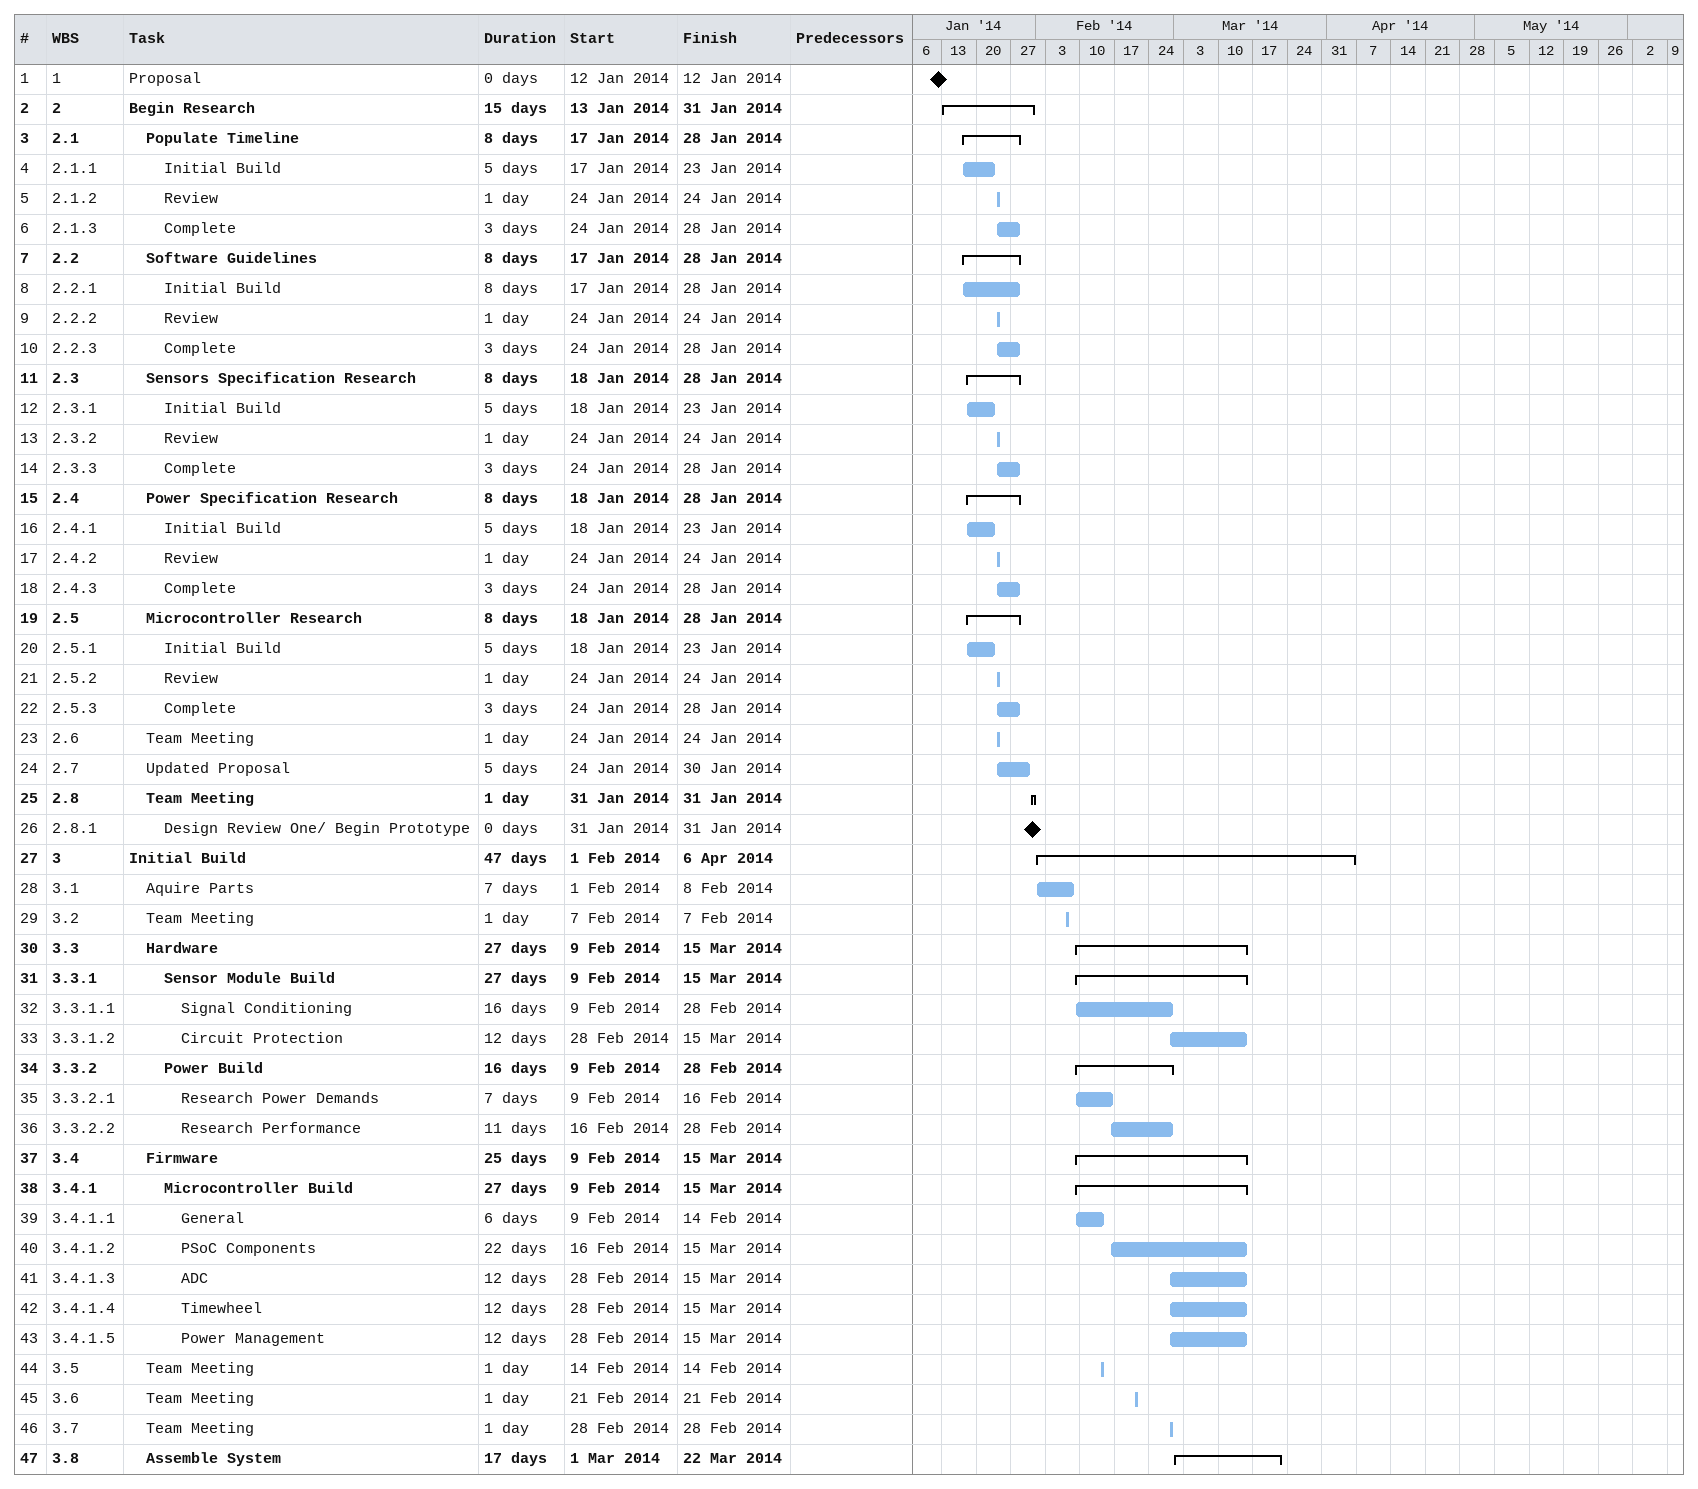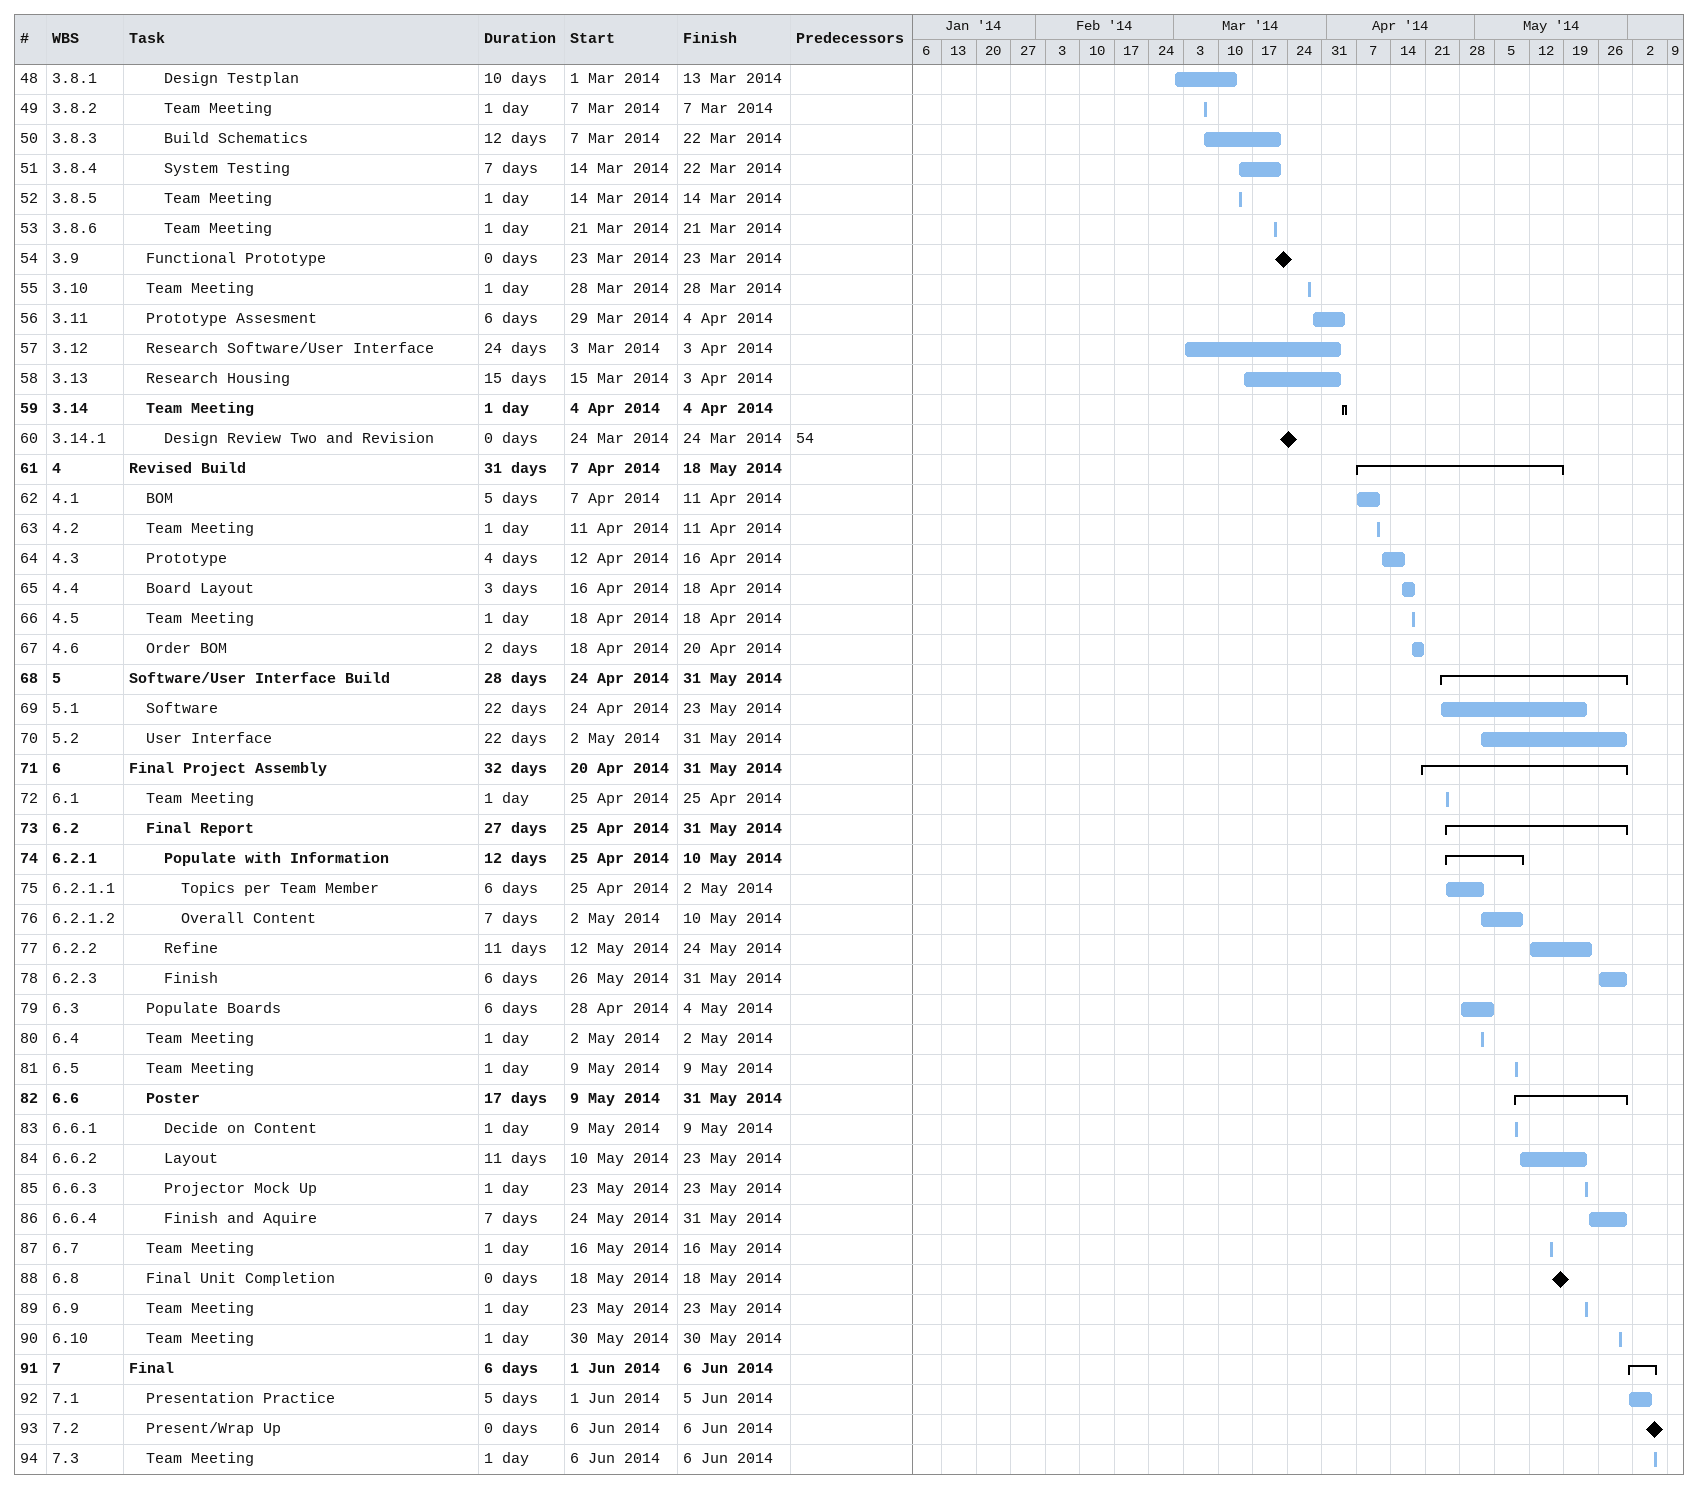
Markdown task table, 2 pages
| ID | WBS | Task | Duration | Start | Finish | Predecessors |
|---|---|---|---|---|---|---|
| 1 | 1 | Proposal | 0d | 2014-01-12 | 2014-01-12 |  |
| 2 | 2 | **Begin Research** | 15d | 2014-01-13 | 2014-01-31 |  |
| 3 | 2.1 | **Populate Timeline** | 8d | 2014-01-17 | 2014-01-28 |  |
| 4 | 2.1.1 | Initial Build | 5d | 2014-01-17 | 2014-01-23 |  |
| 5 | 2.1.2 | Review | 1d | 2014-01-24 | 2014-01-24 |  |
| 6 | 2.1.3 | Complete | 3d | 2014-01-24 | 2014-01-28 |  |
| 7 | 2.2 | **Software Guidelines** | 8d | 2014-01-17 | 2014-01-28 |  |
| 8 | 2.2.1 | Initial Build | 8d | 2014-01-17 | 2014-01-28 |  |
| 9 | 2.2.2 | Review | 1d | 2014-01-24 | 2014-01-24 |  |
| 10 | 2.2.3 | Complete | 3d | 2014-01-24 | 2014-01-28 |  |
| 11 | 2.3 | **Sensors Specification Research** | 8d | 2014-01-18 | 2014-01-28 |  |
| 12 | 2.3.1 | Initial Build | 5d | 2014-01-18 | 2014-01-23 |  |
| 13 | 2.3.2 | Review | 1d | 2014-01-24 | 2014-01-24 |  |
| 14 | 2.3.3 | Complete | 3d | 2014-01-24 | 2014-01-28 |  |
| 15 | 2.4 | **Power Specification Research** | 8d | 2014-01-18 | 2014-01-28 |  |
| 16 | 2.4.1 | Initial Build | 5d | 2014-01-18 | 2014-01-23 |  |
| 17 | 2.4.2 | Review | 1d | 2014-01-24 | 2014-01-24 |  |
| 18 | 2.4.3 | Complete | 3d | 2014-01-24 | 2014-01-28 |  |
| 19 | 2.5 | **Microcontroller Research** | 8d | 2014-01-18 | 2014-01-28 |  |
| 20 | 2.5.1 | Initial Build | 5d | 2014-01-18 | 2014-01-23 |  |
| 21 | 2.5.2 | Review | 1d | 2014-01-24 | 2014-01-24 |  |
| 22 | 2.5.3 | Complete | 3d | 2014-01-24 | 2014-01-28 |  |
| 23 | 2.6 | Team Meeting | 1d | 2014-01-24 | 2014-01-24 |  |
| 24 | 2.7 | Updated Proposal | 5d | 2014-01-24 | 2014-01-30 |  |
| 25 | 2.8 | **Team Meeting** | 1d | 2014-01-31 | 2014-01-31 |  |
| 26 | 2.8.1 | Design Review One/ Begin Prototype | 0d | 2014-01-31 | 2014-01-31 |  |
| 27 | 3 | **Initial Build** | 47d | 2014-02-01 | 2014-04-06 |  |
| 28 | 3.1 | Aquire Parts | 7d | 2014-02-01 | 2014-02-08 |  |
| 29 | 3.2 | Team Meeting | 1d | 2014-02-07 | 2014-02-07 |  |
| 30 | 3.3 | **Hardware** | 27d | 2014-02-09 | 2014-03-15 |  |
| 31 | 3.3.1 | **Sensor Module Build** | 27d | 2014-02-09 | 2014-03-15 |  |
| 32 | 3.3.1.1 | Signal Conditioning | 16d | 2014-02-09 | 2014-02-28 |  |
| 33 | 3.3.1.2 | Circuit Protection | 12d | 2014-02-28 | 2014-03-15 |  |
| 34 | 3.3.2 | **Power Build** | 16d | 2014-02-09 | 2014-02-28 |  |
| 35 | 3.3.2.1 | Research Power Demands | 7d | 2014-02-09 | 2014-02-16 |  |
| 36 | 3.3.2.2 | Research Performance | 11d | 2014-02-16 | 2014-02-28 |  |
| 37 | 3.4 | **Firmware** | 25d | 2014-02-09 | 2014-03-15 |  |
| 38 | 3.4.1 | **Microcontroller Build** | 27d | 2014-02-09 | 2014-03-15 |  |
| 39 | 3.4.1.1 | General | 6d | 2014-02-09 | 2014-02-14 |  |
| 40 | 3.4.1.2 | PSoC Components | 22d | 2014-02-16 | 2014-03-15 |  |
| 41 | 3.4.1.3 | ADC | 12d | 2014-02-28 | 2014-03-15 |  |
| 42 | 3.4.1.4 | Timewheel | 12d | 2014-02-28 | 2014-03-15 |  |
| 43 | 3.4.1.5 | Power Management | 12d | 2014-02-28 | 2014-03-15 |  |
| 44 | 3.5 | Team Meeting | 1d | 2014-02-14 | 2014-02-14 |  |
| 45 | 3.6 | Team Meeting | 1d | 2014-02-21 | 2014-02-21 |  |
| 46 | 3.7 | Team Meeting | 1d | 2014-02-28 | 2014-02-28 |  |
| 47 | 3.8 | **Assemble System** | 17d | 2014-03-01 | 2014-03-22 |  |
| 48 | 3.8.1 | Design Testplan | 10d | 2014-03-01 | 2014-03-13 |  |
| 49 | 3.8.2 | Team Meeting | 1d | 2014-03-07 | 2014-03-07 |  |
| 50 | 3.8.3 | Build Schematics | 12d | 2014-03-07 | 2014-03-22 |  |
| 51 | 3.8.4 | System Testing | 7d | 2014-03-14 | 2014-03-22 |  |
| 52 | 3.8.5 | Team Meeting | 1d | 2014-03-14 | 2014-03-14 |  |
| 53 | 3.8.6 | Team Meeting | 1d | 2014-03-21 | 2014-03-21 |  |
| 54 | 3.9 | Functional Prototype | 0d | 2014-03-23 | 2014-03-23 |  |
| 55 | 3.10 | Team Meeting | 1d | 2014-03-28 | 2014-03-28 |  |
| 56 | 3.11 | Prototype Assesment | 6d | 2014-03-29 | 2014-04-04 |  |
| 57 | 3.12 | Research Software/User Interface | 24d | 2014-03-03 | 2014-04-03 |  |
| 58 | 3.13 | Research Housing | 15d | 2014-03-15 | 2014-04-03 |  |
| 59 | 3.14 | **Team Meeting** | 1d | 2014-04-04 | 2014-04-04 |  |
| 60 | 3.14.1 | Design Review Two and Revision | 0d | 2014-03-24 | 2014-03-24 | 54 |
| 61 | 4 | **Revised Build** | 31d | 2014-04-07 | 2014-05-18 |  |
| 62 | 4.1 | BOM | 5d | 2014-04-07 | 2014-04-11 |  |
| 63 | 4.2 | Team Meeting | 1d | 2014-04-11 | 2014-04-11 |  |
| 64 | 4.3 | Prototype | 4d | 2014-04-12 | 2014-04-16 |  |
| 65 | 4.4 | Board Layout | 3d | 2014-04-16 | 2014-04-18 |  |
| 66 | 4.5 | Team Meeting | 1d | 2014-04-18 | 2014-04-18 |  |
| 67 | 4.6 | Order BOM | 2d | 2014-04-18 | 2014-04-20 |  |
| 68 | 5 | **Software/User Interface Build** | 28d | 2014-04-24 | 2014-05-31 |  |
| 69 | 5.1 | Software | 22d | 2014-04-24 | 2014-05-23 |  |
| 70 | 5.2 | User Interface | 22d | 2014-05-02 | 2014-05-31 |  |
| 71 | 6 | **Final Project Assembly** | 32d | 2014-04-20 | 2014-05-31 |  |
| 72 | 6.1 | Team Meeting | 1d | 2014-04-25 | 2014-04-25 |  |
| 73 | 6.2 | **Final Report** | 27d | 2014-04-25 | 2014-05-31 |  |
| 74 | 6.2.1 | **Populate with Information** | 12d | 2014-04-25 | 2014-05-10 |  |
| 75 | 6.2.1.1 | Topics per Team Member | 6d | 2014-04-25 | 2014-05-02 |  |
| 76 | 6.2.1.2 | Overall Content | 7d | 2014-05-02 | 2014-05-10 |  |
| 77 | 6.2.2 | Refine | 11d | 2014-05-12 | 2014-05-24 |  |
| 78 | 6.2.3 | Finish | 6d | 2014-05-26 | 2014-05-31 |  |
| 79 | 6.3 | Populate Boards | 6d | 2014-04-28 | 2014-05-04 |  |
| 80 | 6.4 | Team Meeting | 1d | 2014-05-02 | 2014-05-02 |  |
| 81 | 6.5 | Team Meeting | 1d | 2014-05-09 | 2014-05-09 |  |
| 82 | 6.6 | **Poster** | 17d | 2014-05-09 | 2014-05-31 |  |
| 83 | 6.6.1 | Decide on Content | 1d | 2014-05-09 | 2014-05-09 |  |
| 84 | 6.6.2 | Layout | 11d | 2014-05-10 | 2014-05-23 |  |
| 85 | 6.6.3 | Projector Mock Up | 1d | 2014-05-23 | 2014-05-23 |  |
| 86 | 6.6.4 | Finish and Aquire | 7d | 2014-05-24 | 2014-05-31 |  |
| 87 | 6.7 | Team Meeting | 1d | 2014-05-16 | 2014-05-16 |  |
| 88 | 6.8 | Final Unit Completion | 0d | 2014-05-18 | 2014-05-18 |  |
| 89 | 6.9 | Team Meeting | 1d | 2014-05-23 | 2014-05-23 |  |
| 90 | 6.10 | Team Meeting | 1d | 2014-05-30 | 2014-05-30 |  |
| 91 | 7 | **Final** | 6d | 2014-06-01 | 2014-06-06 |  |
| 92 | 7.1 | Presentation Practice | 5d | 2014-06-01 | 2014-06-05 |  |
| 93 | 7.2 | Present/Wrap Up | 0d | 2014-06-06 | 2014-06-06 |  |
| 94 | 7.3 | Team Meeting | 1d | 2014-06-06 | 2014-06-06 |  |
